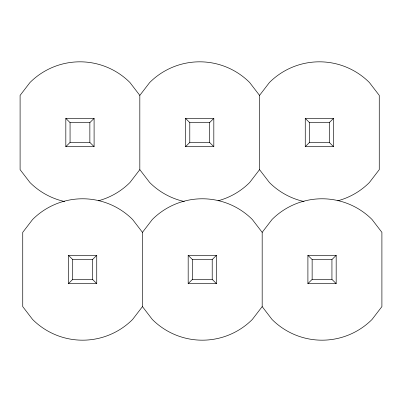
<?xml version="1.0" encoding="UTF-8"?>
<svg xmlns="http://www.w3.org/2000/svg" width="402" height="402" viewBox="0 0 402 402"><rect width="100%" height="100%" fill="white"/><g stroke="black" fill="none" stroke-linecap="round" stroke-linejoin="round"><path stroke-width="0.6" d="M98.259 200.814A70.702 70.702 0 0 0 129.952 182.513L139.821 169.654L139.821 95.385L149.69 82.526A70.702 70.702 0 0 1 249.672 82.526L259.541 95.385L259.541 169.654L269.41 182.513A70.702 70.702 0 0 0 304.078 201.543M142.459 232.346L132.59 219.487A70.702 70.702 0 0 0 32.607 219.487L22.738 232.346L22.738 306.615L32.607 319.474A70.702 70.702 0 0 0 132.59 319.474L142.459 306.615L142.459 232.346L152.328 219.487A70.702 70.702 0 0 1 252.31 219.487L262.179 232.346L262.179 306.615L272.048 319.474A70.702 70.702 0 0 0 372.031 319.474L381.9 306.615L381.9 232.346L372.031 219.487A70.702 70.702 0 0 0 272.048 219.487L262.179 232.346M259.541 95.385L269.41 82.526A70.702 70.702 0 0 1 369.393 82.526L379.262 95.385L379.262 169.654L369.393 182.513A70.702 70.702 0 0 1 337.7 200.814M259.541 169.654L249.672 182.513A70.702 70.702 0 0 1 217.979 200.814M262.179 306.615L252.31 319.474A70.702 70.702 0 0 1 152.328 319.474L142.459 306.615M65.822 146.66L70.064 142.419L89.857 142.419L94.098 146.66L94.098 118.379L65.822 118.379L65.822 146.66L94.098 146.66M65.822 118.379L70.064 122.62L89.857 122.62L94.098 118.379M185.538 146.66L189.784 142.419L209.578 142.419L213.819 146.66L213.819 118.379L185.538 118.379L185.538 146.66L213.819 146.66M185.538 118.379L189.784 122.62L209.578 122.62L213.819 118.379M68.461 283.621L72.702 279.38L72.702 259.581L68.461 255.34L96.741 255.34L96.741 283.621L68.461 283.621L68.461 255.34M96.741 283.621L92.495 279.38L92.495 259.581L96.741 255.34M305.259 146.66L309.505 142.419L329.298 142.419L333.539 146.66L333.539 118.379L305.259 118.379L305.259 146.66L333.539 146.66M305.259 118.379L309.505 122.62L329.298 122.62L333.539 118.379M188.181 283.621L192.422 279.38L192.422 259.581L188.181 255.34L216.462 255.34L216.462 283.621L188.181 283.621L188.181 255.34M216.462 283.621L212.216 279.38L212.216 259.581L216.462 255.34M307.902 283.621L312.143 279.38L331.936 279.38L336.178 283.621L336.178 255.34L307.902 255.34L307.902 283.621L336.178 283.621M307.902 255.34L312.143 259.581L331.936 259.581L336.178 255.34M72.702 259.581L92.495 259.581M192.422 259.581L212.216 259.581M72.702 279.38L92.495 279.38M192.422 279.38L212.216 279.38M139.821 95.385L129.952 82.526A70.702 70.702 0 0 0 29.969 82.526L20.1 95.385L20.1 169.654L29.969 182.513A70.702 70.702 0 0 0 64.637 201.543M139.821 169.654L149.69 182.513A70.702 70.702 0 0 0 184.357 201.543M331.936 259.581L331.936 279.38M329.298 122.62L329.298 142.419M312.143 259.581L312.143 279.38M309.505 122.62L309.505 142.419M209.578 122.62L209.578 142.419M189.784 122.62L189.784 142.419M89.857 122.62L89.857 142.419M70.064 122.62L70.064 142.419"/></g></svg>
